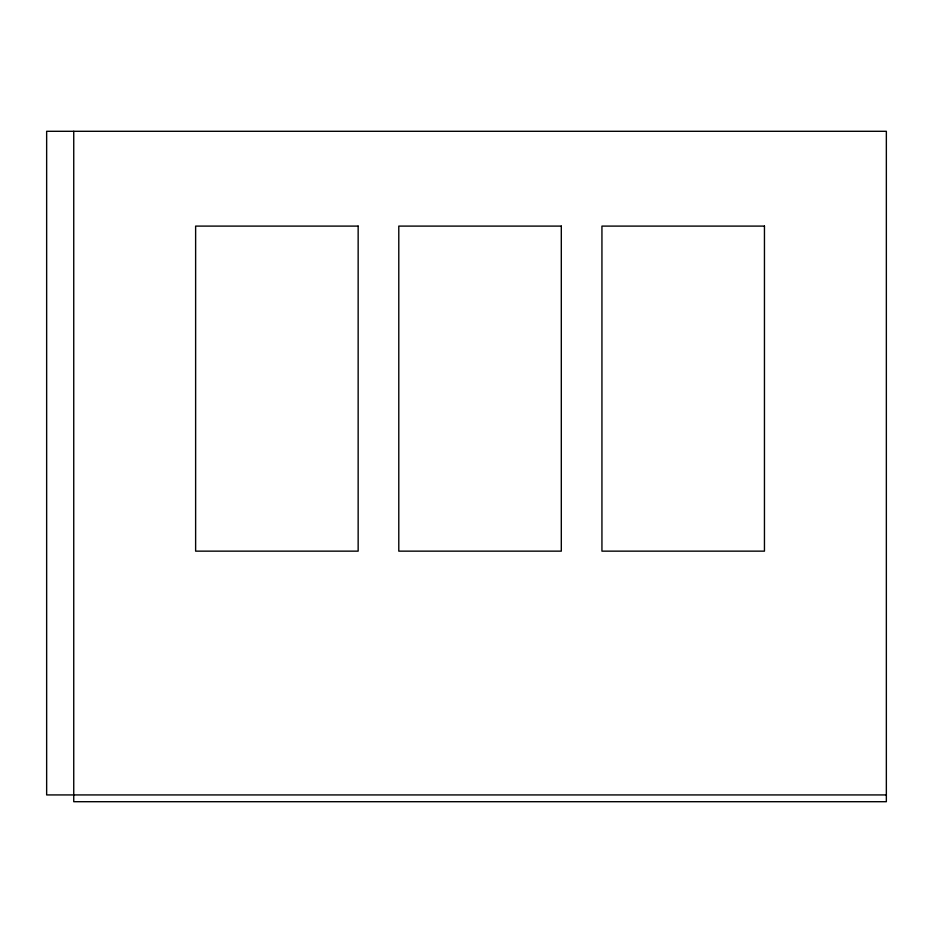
<?xml version="1.0" encoding="UTF-8"?>
<svg xmlns="http://www.w3.org/2000/svg" width="933" height="933" viewBox="0 0 933 933"><rect width="100%" height="100%" fill="white"/><g stroke="black" fill="none" stroke-linecap="round" stroke-linejoin="round"><path stroke-width="1.4" d="M886.35 794.928L46.65 794.928L46.65 131.296L886.35 131.296L886.35 801.704L73.742 801.704L73.742 131.296M358.155 226.101L195.627 226.101L195.627 551.146L358.155 551.146L358.155 226.101M561.304 226.101L398.788 226.101L398.788 551.146L561.304 551.146L561.304 226.101M764.454 226.101L601.937 226.101L601.937 551.146L764.454 551.146L764.454 226.101"/></g></svg>
